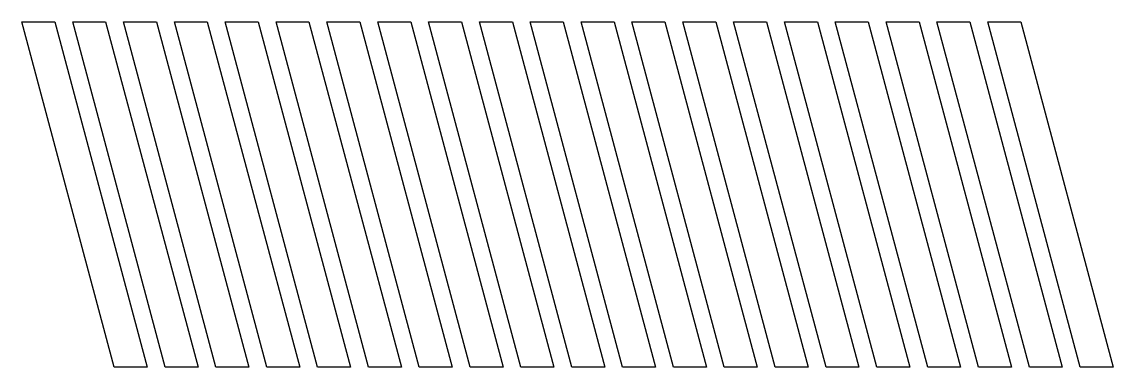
# Model space of a CAD drawing. Header units: millimetres. Extents: x -9 to 30.7, y 15.4 to 28.
import ezdxf

# ---------------------------------------------------------------- set-up
doc = ezdxf.new("R2010")
doc.units = ezdxf.units.MM
doc.layers.add('Layer 1', color=5, linetype='Continuous')

msp = doc.modelspace()

# ---------------------------------------------------------------- linework, layer by layer
at = {"layer": 'Layer 1'}
for points in [[(-7.805, 27.954), (-4.441, 15.397), (-5.641, 15.397), (-9.005, 27.954)], [(-5.955, 27.954), (-2.591, 15.397), (-3.791, 15.397), (-7.155, 27.954)], [(-4.105, 27.954), (-0.741, 15.397), (-1.941, 15.397), (-5.305, 27.954)], [(-2.255, 27.954), (1.109, 15.397), (-0.091, 15.397), (-3.455, 27.954)], [(-0.405, 27.954), (2.959, 15.397), (1.759, 15.397), (-1.605, 27.954)], [(1.445, 27.954), (4.809, 15.397), (3.609, 15.397), (0.245, 27.954)], [(3.295, 27.954), (6.659, 15.397), (5.459, 15.397), (2.095, 27.954)], [(5.145, 27.954), (8.509, 15.397), (7.309, 15.397), (3.945, 27.954)], [(6.995, 27.954), (10.359, 15.397), (9.159, 15.397), (5.795, 27.954)], [(8.845, 27.954), (12.209, 15.397), (11.009, 15.397), (7.645, 27.954)], [(10.695, 27.954), (14.059, 15.397), (12.859, 15.397), (9.495, 27.954)], [(12.545, 27.954), (15.909, 15.397), (14.709, 15.397), (11.345, 27.954)], [(14.395, 27.954), (17.759, 15.397), (16.559, 15.397), (13.195, 27.954)], [(16.245, 27.954), (19.609, 15.397), (18.409, 15.397), (15.045, 27.954)], [(18.095, 27.954), (21.459, 15.397), (20.259, 15.397), (16.895, 27.954)], [(19.945, 27.954), (23.309, 15.397), (22.109, 15.397), (18.745, 27.954)], [(21.795, 27.954), (25.159, 15.397), (23.959, 15.397), (20.595, 27.954)], [(23.645, 27.954), (27.009, 15.397), (25.809, 15.397), (22.445, 27.954)], [(25.495, 27.954), (28.859, 15.397), (27.659, 15.397), (24.295, 27.954)], [(27.345, 27.954), (30.709, 15.397), (29.509, 15.397), (26.145, 27.954)]]:
    msp.add_lwpolyline(points, close=True, dxfattribs=at)

doc.saveas('drawing.dxf')
